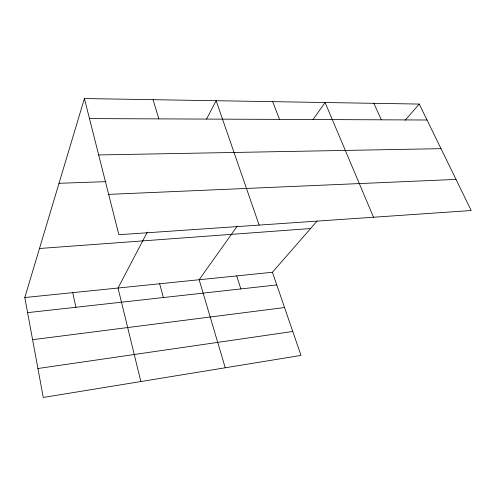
<?xml version="1.0" encoding="UTF-8"?>
<svg xmlns="http://www.w3.org/2000/svg" width="496" height="496" viewBox="0 0 496 496"><rect width="100%" height="100%" fill="white"/><g stroke="black" fill="none" stroke-linecap="round" stroke-linejoin="round"><path stroke-width="0.74" d="M317.099 221.073L272.416 272.261L301.004 355.415L43.276 397.451L24.8 297.538L84.401 98.549L419.25 104.067L471.2 210.527L118.86 234.72L84.401 98.549M147.293 232.147L118.023 288.021L140.852 381.536M206.553 119.034L216.144 100.719L259.141 225.085M237.125 226.3L199.15 279.738L225.234 367.772M313.007 119.53L325.097 102.517L373.519 217.236M405.089 120.28L419.25 104.067M37.919 368.509L292.776 331.477M32.593 339.692L284.543 307.526M27.596 312.647L276.774 284.933M24.8 297.538L272.416 272.261M39.488 248.496L310.595 228.532M108.649 194.376L456.016 179.416M59.018 183.291L106.026 181.641M98.673 154.944L441.012 148.664M89.472 118.594L427.025 120.007M373.829 103.317L381.35 119.815M272.676 101.649L279.515 119.387M236.691 275.906L240.87 288.926M153.053 99.677L158.838 118.885M159.644 283.774L163.376 297.55M72.738 292.646L75.888 307.278"/></g></svg>
